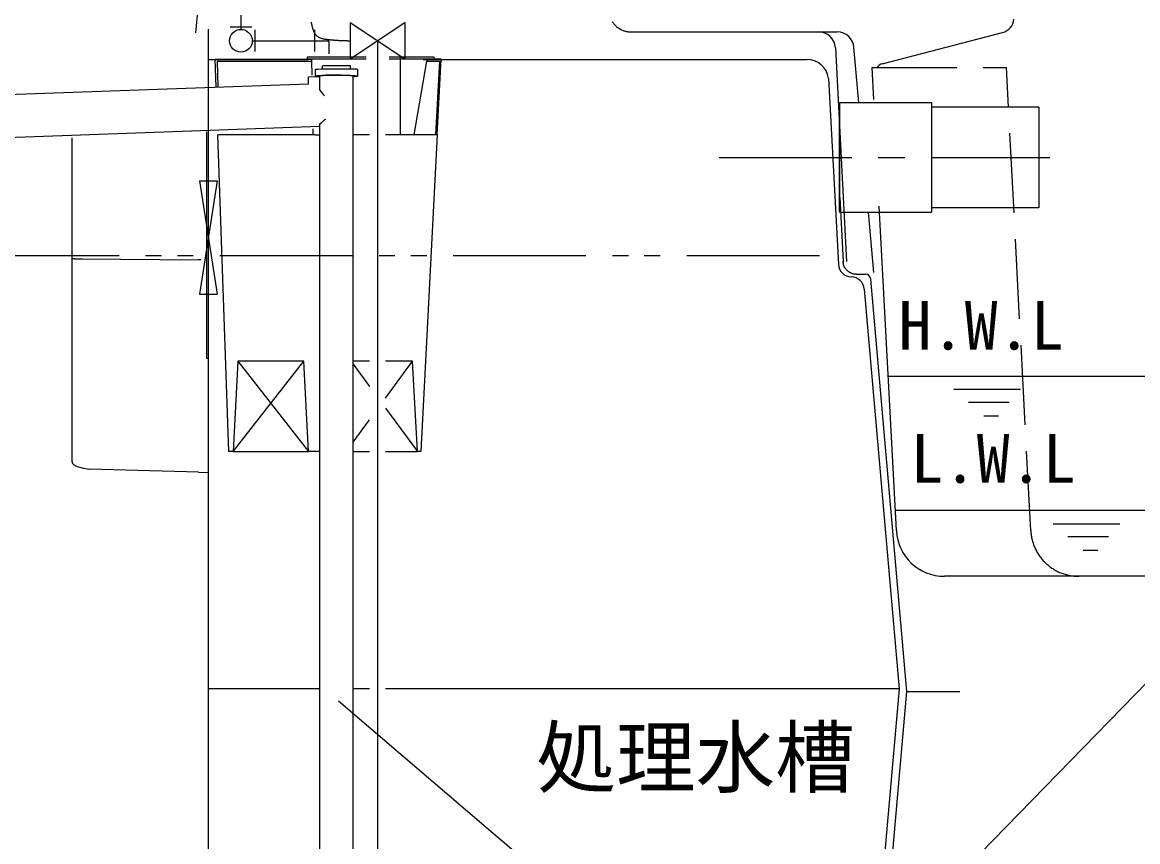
# Model space of a CAD drawing. Units: millimetres, scale not verified. Extents: x -9124 to 8194, y -6791 to 5298.
# Drawn here: x -4469 to -3207, y -3219 to -2293 of the extents above; entities that cross this region are included whole.
import ezdxf
from ezdxf.enums import TextEntityAlignment as Align

# ---------------------------------------------------------------- set-up
doc = ezdxf.new("R2010")
doc.units = ezdxf.units.MM
doc.header["$LTSCALE"] = 30
for name, pattern in [('CHAIN1', [8, 5, -1, 1, -1]), ('DASHED3', [4, 3, -1]), ('DOUBLE_CHAIN1', [8.8, 5, -1, 0.6, -0.6, 0.6, -1])]:
    doc.linetypes.add(name, pattern=pattern)
doc.layers.add('0-2_SEISAKU', color=3, linetype='Continuous', lineweight=25)
doc.styles.add('MS Gothic', font='')
doc.styles.get('MS Gothic').set_extended_font_data('MS Gothic')

msp = doc.modelspace()

# ---------------------------------------------------------------- linework, layer by layer
at = {"layer": '0-2_SEISAKU'}
for p, q in [((-4270.39, -2276.65), (-4273.08, -2304.33)), ((-4221.57, -2271.86), (-4221.57, -2300.56)), ((-4098, -2292.88), (-4098, -2333.84)), ((-4098, -2333.84), (-4036.13, -2292.88)), ((-4098, -2292.88), (-4036.13, -2333.84)), ((-4036.13, -2292.88), (-4036.13, -2333.84)), ((-4258.57, -2300.36), (-4258.57, -3713.95)), ((-4233.83, -2297.57), (-4209.3, -2297.57)), ((-4205.77, -2301.1), (-4205.77, -2325.63)), ((-4137.86, -2325.63), (-4137.86, -2301.1)), ((-3779.91, -2303.36), (-3547.23, -2303.36)), ((-3496.38, -2339.32), (-3360.27, -2303.97)), ((-4208.77, -2313.36), (-4122.07, -2313.36)), ((-4122.07, -2313.36), (-4122.07, -2328.03)), ((-4067.07, -2313.36), (-4067.07, -3475.27)), ((-3522.82, -2383.36), (-3528.3, -2320.71)), ((-4146.73, -2332.01), (-4146.73, -2334.01)), ((-4080.07, -2332.01), (-4146.73, -2332.01)), ((-4067.07, -2332.01), (-4067.09, -2332.01)), ((-4040.92, -2332.01), (-4054.07, -2332.01)), ((-4041.42, -2332.01), (-4041.42, -2419.79)), ((-4003.02, -2332.01), (-4040.92, -2332.01)), ((-4002.92, -2334.01), (-4003.02, -2332.01)), ((-3549.27, -2321.37), (-3540.42, -2490.34)), ((-4258.57, -2334.46), (-4145.87, -2334.46)), ((-4249.62, -2365.66), (-4250.71, -2334.29)), ((-4250.71, -2334.29), (-4143.34, -2334.29)), ((-4248.63, -2336.51), (-4247.62, -2365.57)), ((-4248.63, -2336.51), (-4141.26, -2336.51)), ((-4080.07, -2334.01), (-4146.73, -2334.01)), ((-4143.34, -2334.29), (-4141.3, -2334.29)), ((-4141.26, -2336.51), (-4141.3, -2334.29)), ((-4080.07, -2334.29), (-4141.3, -2334.29)), ((-4140.99, -2352.36), (-4141.26, -2336.51)), ((-4137.57, -2346.02), (-4137.57, -2353.39)), ((-4129.57, -2341.99), (-4129.57, -2345.65)), ((-4097.57, -2345.48), (-4097.57, -2341.99)), ((-4089.61, -2346.04), (-4089.61, -2353.46)), ((-4067.07, -2334.01), (-4067.09, -2334.01)), ((-4067.07, -2334.29), (-4067.09, -2334.29)), ((-4002.92, -2334.01), (-4054.07, -2334.01)), ((-4010.97, -2334.29), (-4054.07, -2334.29)), ((-4025.62, -2419.79), (-4011.35, -2336.51)), ((-4015.54, -2334.46), (-3581.71, -2334.46)), ((-4010.97, -2334.29), (-4011.35, -2336.51)), ((-4011.35, -2336.51), (-3997.14, -2336.51)), ((-4010.97, -2334.29), (-4008.94, -2334.29)), ((-3995.02, -2334.29), (-4008.94, -2334.29)), ((-3997.14, -2336.51), (-4001.5, -2419.79)), ((-3999.5, -2419.79), (-3995.02, -2334.29)), ((-3507.82, -2343.56), (-3502, -2343.56)), ((-3505.92, -2379.86), (-3507.82, -2343.56)), ((-4145.05, -2354), (-4132.57, -2353.9)), ((-4145.05, -2362.3), (-4145.05, -2354)), ((-4132.57, -2352.8), (-4132.57, -2368.98)), ((-4123.51, -2352.47), (-4125.08, -2352.39)), ((-4108.05, -2352.26), (-4109.15, -2352.35)), ((-4094.57, -3548.26), (-4094.57, -2352.8)), ((-4089.57, -2353.39), (-4089.57, -2353.3)), ((-3556.97, -2355.88), (-3545.94, -2566.26)), ((-4145.05, -2362.3), (-4803.62, -2386)), ((-3544.49, -2383.36), (-3544.49, -2507.36)), ((-3544.49, -2504.86), (-3544.49, -2385.86)), ((-3319.29, -2388.36), (-3440.49, -2388.36)), ((-3319.29, -2388.36), (-3319.29, -2502.36)), ((-4131.73, -2406.94), (-4131.52, -2406.76)), ((-4900.2, -2437.51), (-4256.68, -2414.35)), ((-4256.68, -2414.35), (-4132.57, -2409.88)), ((-4137.71, -2419.79), (-4247.73, -2419.79)), ((-4139.81, -2419.79), (-4139.93, -2412.97)), ((-4137.71, -2419.79), (-4132.57, -2419.79)), ((-4076.09, -2419.79), (-4094.57, -2419.79)), ((-3999.5, -2419.79), (-4058.09, -2419.79)), ((-3999.5, -2419.79), (-4018.26, -2777.79)), ((-4268.57, -2471.87), (-4248.57, -2471.87)), ((-4268.57, -2471.87), (-4248.57, -2599.87)), ((-4248.57, -2471.87), (-4268.57, -2599.87)), ((-3544.41, -2490.55), (-3540.61, -2563.15)), ((-3540.42, -2490.34), (-3536.61, -2562.94)), ((-3544.49, -2507.36), (-3440.49, -2507.36)), ((-3506, -2575.57), (-3511.97, -2507.36)), ((-3480.37, -2867.42), (-3499.61, -2500.36)), ((-3319.29, -2502.36), (-3440.49, -2502.36)), ((-4412.57, -2785.01), (-4412.57, -2560.02)), ((-4409.75, -2560.02), (-4401.33, -2560.08)), ((-4401.31, -2560.08), (-4269.49, -2561)), ((-4266.57, -2561), (-4269.49, -2561)), ((-3540.61, -2563.15), (-3540.56, -2564)), ((-3525.63, -2577.36), (-3515.36, -2577.36)), ((-3468.57, -3049.36), (-3509.38, -2582.84)), ((-3516.66, -2594.16), (-3477.01, -3046.42)), ((-4268.57, -2599.87), (-4248.57, -2599.87)), ((-4230.4, -2777.79), (-4150.46, -2675.79)), ((-4225.05, -2675.79), (-4145.11, -2777.79)), ((-4076.06, -2675.79), (-4094.57, -2675.79)), ((-4094.57, -2679.06), (-4076.06, -2704.26)), ((-4058.09, -2717.58), (-4027.4, -2675.79)), ((-3489.53, -2692.56), (-2873.1, -2692.56)), ((-3415.38, -2707.56), (-3340.01, -2707.56)), ((-3352.88, -2722.56), (-3398.84, -2722.56)), ((-4058.09, -2728.74), (-4022.06, -2777.79)), ((-4094.57, -2767.25), (-4076.06, -2742.05)), ((-3381.37, -2737.56), (-3364.83, -2737.56)), ((-4412.57, -2789.44), (-4412.57, -2785.01)), ((-4230.4, -2777.79), (-4145.11, -2777.79)), ((-4094.57, -2777.79), (-4076.06, -2777.79)), ((-4058.09, -2777.79), (-4022.06, -2777.79)), ((-4409.81, -2793.3), (-4406.65, -2794.69)), ((-4406.65, -2794.69), (-4399.77, -2796.74)), ((-4399.77, -2796.74), (-4393.07, -2798.01)), ((-4269.49, -2801.25), (-4393.07, -2798.01)), ((-4269.49, -2801.25), (-4258.57, -2801.53)), ((-2936.56, -2844.56), (-3481.57, -2844.56)), ((-3303.02, -2859.56), (-3227.64, -2859.56)), ((-3240.51, -2874.56), (-3286.47, -2874.56)), ((-3269.01, -2889.56), (-3252.46, -2889.56)), ((-3033.64, -2919.06), (-3425.94, -2919.06)), ((-4258.57, -3046.06), (-4132.57, -3046.06)), ((-4094.57, -3046.06), (-4076.06, -3046.06)), ((-4058.09, -3046.06), (-3477.04, -3046.06)), ((-3477.01, -3046.42), (-3517.89, -3504.65)), ((-3511, -3534.34), (-3468.57, -3049.36)), ((-3468.57, -3049.36), (-3408.57, -3049.36))]:
    msp.add_line(p, q, dxfattribs=at)
at = {"layer": '0-2_SEISAKU', "linetype": 'DASHED3'}
for p in [(-3502, -2343.56), (-3328.38, -2867.42)]:
    msp.add_line(p, (-3355.83, -2343.56), dxfattribs=at)
at = {"layer": '0-2_SEISAKU', "linetype": 'CHAIN1'}
msp.add_line((-3680.74, -2445.36), (-3306.95, -2445.36), dxfattribs=at)
at = {"layer": '0-2_SEISAKU', "linetype": 'DOUBLE_CHAIN1'}
msp.add_line((-5829.45, -2556.36), (-3540.96, -2556.36), dxfattribs=at)
at = {"layer": '0-2_SEISAKU'}
for points in [[(-4142.47, -2291.85), (-4142.29, -2292.55), (-4142.12, -2293.24), (-4141.95, -2293.94), (-4141.78, -2294.64), (-4141.6, -2295.33), (-4141.43, -2296.02), (-4141.26, -2296.7), (-4141.08, -2297.38), (-4140.9, -2298.05), (-4140.72, -2298.71), (-4140.52, -2299.36)], [(-3801.6, -2291.96), (-3801.07, -2292.65), (-3800.41, -2293.46), (-3799.7, -2294.31), (-3798.99, -2295.14), (-3798.34, -2295.87), (-3798.05, -2296.19), (-3797.3, -2296.97), (-3796.69, -2297.49), (-3795.91, -2298.04), (-3795.19, -2298.53), (-3794.31, -2299.09), (-3793.36, -2299.68), (-3792.43, -2300.24), (-3791.59, -2300.73), (-3791.21, -2300.94), (-3790.22, -2301.46), (-3789.45, -2301.76), (-3788.59, -2302.02), (-3787.71, -2302.27), (-3786.66, -2302.53), (-3785.57, -2302.78), (-3784.58, -2303), (-3783.95, -2303.13), (-3782.79, -2303.31)], [(-4140.52, -2299.36), (-4140.32, -2300.01), (-4140.12, -2300.64), (-4139.9, -2301.26), (-4139.67, -2301.88), (-4139.43, -2302.47), (-4139.18, -2303.06), (-4138.92, -2303.63), (-4138.64, -2304.18), (-4138.35, -2304.72), (-4138.04, -2305.24), (-4137.71, -2305.75), (-4137.36, -2306.23), (-4136.99, -2306.7), (-4136.6, -2307.15), (-4136.18, -2307.57), (-4135.74, -2307.97), (-4135.28, -2308.35), (-4134.8, -2308.7), (-4134.28, -2309.03), (-4133.75, -2309.33), (-4133.19, -2309.61), (-4132.6, -2309.87), (-4132, -2310.11), (-4131.38, -2310.33), (-4130.75, -2310.53), (-4130.1, -2310.71), (-4129.44, -2310.88), (-4128.76, -2311.03), (-4128.08, -2311.17), (-4127.39, -2311.3), (-4126.69, -2311.42), (-4125.99, -2311.53), (-4125.28, -2311.63), (-4124.57, -2311.72), (-4123.87, -2311.81), (-4123.16, -2311.89), (-4122.46, -2311.97), (-4121.76, -2312.05), (-4121.07, -2312.13)], [(-3782.79, -2303.31), (-3781.96, -2303.36), (-3781.92, -2303.36), (-3780.67, -2303.38), (-3779.91, -2303.36), (-3779.91, -2303.36)], [(-4121.07, -2312.13), (-4120.37, -2312.2), (-4119.68, -2312.27), (-4119, -2312.33), (-4118.31, -2312.39), (-4117.92, -2312.43), (-4117.54, -2312.46), (-4117.16, -2312.49), (-4116.77, -2312.52), (-4116.39, -2312.55), (-4116.01, -2312.58), (-4115.63, -2312.61), (-4115.25, -2312.64), (-4114.86, -2312.67), (-4114.49, -2312.69), (-4114.11, -2312.72), (-4113.73, -2312.74), (-4113.35, -2312.77), (-4112.97, -2312.79), (-4112.6, -2312.81), (-4112.22, -2312.84), (-4111.85, -2312.86), (-4111.47, -2312.88), (-4111.1, -2312.9), (-4110.72, -2312.92), (-4110.35, -2312.94), (-4109.97, -2312.96), (-4109.6, -2312.97), (-4109.23, -2312.99), (-4108.86, -2313.01), (-4108.49, -2313.03), (-4108.12, -2313.04), (-4107.74, -2313.06), (-4107.37, -2313.07), (-4107, -2313.09), (-4106.63, -2313.1), (-4106.27, -2313.12), (-4106.01, -2313.12), (-4105.75, -2313.13), (-4105.49, -2313.14)], [(-4105.49, -2313.14), (-4105.23, -2313.15), (-4104.97, -2313.16), (-4104.71, -2313.17), (-4104.45, -2313.18), (-4104.19, -2313.19), (-4103.93, -2313.2), (-4103.67, -2313.2), (-4103.41, -2313.21), (-4103.16, -2313.22), (-4102.9, -2313.23), (-4102.64, -2313.24), (-4102.38, -2313.24), (-4102.12, -2313.25), (-4101.87, -2313.26), (-4101.61, -2313.27), (-4101.35, -2313.27), (-4101.09, -2313.28), (-4100.83, -2313.29), (-4100.58, -2313.3), (-4100.32, -2313.3), (-4100.06, -2313.31), (-4099.8, -2313.32), (-4099.55, -2313.32), (-4099.29, -2313.33), (-4099.03, -2313.34), (-4098.77, -2313.34), (-4098.52, -2313.35), (-4098.26, -2313.36), (-4098, -2313.36)], [(-4132.57, -2354.16), (-4132.85, -2354.14), (-4134.45, -2354.01), (-4135.74, -2353.87), (-4136.69, -2353.73), (-4137.3, -2353.57), (-4137.56, -2353.42), (-4137.46, -2353.26), (-4137, -2353.11), (-4136.19, -2352.96), (-4135.04, -2352.82), (-4133.57, -2352.68), (-4131.81, -2352.56), (-4129.77, -2352.45), (-4127.48, -2352.35), (-4124.99, -2352.27), (-4122.33, -2352.2), (-4119.54, -2352.16), (-4116.66, -2352.13), (-4113.73, -2352.12), (-4110.8, -2352.12), (-4107.91, -2352.15), (-4105.11, -2352.2), (-4102.43, -2352.26), (-4099.92, -2352.34), (-4097.62, -2352.44), (-4095.55, -2352.55), (-4093.75, -2352.67), (-4092.24, -2352.8), (-4091.06, -2352.95), (-4089.61, -2353.2)], [(-4132.57, -2353.97), (-4133.76, -2353.85), (-4134.72, -2353.71), (-4135.33, -2353.56), (-4135.56, -2353.41), (-4135.43, -2353.26), (-4134.93, -2353.11), (-4134.07, -2352.96), (-4132.87, -2352.83), (-4131.34, -2352.7), (-4129.51, -2352.58), (-4127.41, -2352.48), (-4125.08, -2352.39)], [(-4108.05, -2352.26), (-4105.34, -2352.31), (-4102.77, -2352.37), (-4100.38, -2352.45), (-4098.21, -2352.55), (-4096.3, -2352.67), (-4094.68, -2352.79), (-4093.38, -2352.92), (-4092.42, -2353.07), (-4091.81, -2353.21), (-4091.57, -2353.36), (-4091.7, -2353.52), (-4092.2, -2353.66), (-4093.06, -2353.81), (-4094.27, -2353.95), (-4094.57, -2353.97)], [(-4089.62, -2353.3), (-4089.61, -2353.46), (-4089.95, -2353.61), (-4090.65, -2353.76), (-4091.69, -2353.91), (-4093.06, -2354.05), (-4094.57, -2354.16)], [(-4132.57, -2368.98), (-4128.26, -2374.43), (-4127.23, -2375.8)], [(-3544.49, -2383.36), (-3440.49, -2383.36), (-3440.49, -2507.36)], [(-4132.57, -2407.67), (-4131.3, -2406.56), (-4131.06, -2406.35), (-4130.8, -2406.13), (-4130.53, -2405.89), (-4130.23, -2405.64), (-4129.6, -2405.1), (-4128.91, -2404.51), (-4128.17, -2403.9), (-4127.38, -2403.26), (-4126.55, -2402.6), (-4125.67, -2401.91)], [(-4132.57, -2407.67), (-4132.57, -2421.81), (-4132.57, -3548.27)], [(-4260.57, -2416.27), (-4260.57, -2672.43), (-4258.57, -2672.43)], [(-4132.57, -2777.79), (-4145.11, -2777.79), (-4150.46, -2675.79), (-4225.05, -2675.79), (-4230.4, -2777.79), (-4235.22, -2777.79), (-4247.73, -2419.79)], [(-4409.75, -2560.02), (-4412.57, -2560.02), (-4412.57, -2423)], [(-3525.63, -2577.36), (-3525.84, -2577.36), (-3526.07, -2577.36), (-3527.07, -2577.32), (-3527.14, -2577.31), (-3528.07, -2577.2), (-3529.06, -2576.98), (-3529.83, -2576.79), (-3530.64, -2576.53), (-3531.6, -2576.13), (-3532.01, -2575.95), (-3532.55, -2575.69), (-3533.44, -2575.18), (-3533.79, -2574.98), (-3534.48, -2574.51), (-3535.29, -2573.85), (-3535.62, -2573.56), (-3536.06, -2573.16), (-3536.76, -2572.43), (-3537.04, -2572.13), (-3537.59, -2571.47), (-3538.17, -2570.6), (-3538.43, -2570.21), (-3538.74, -2569.68), (-3539.2, -2568.77), (-3539.33, -2568.51), (-3539.61, -2567.85), (-3539.94, -2566.89), (-3540.1, -2566.38), (-3540.31, -2565.56), (-3540.48, -2564.53), (-3540.52, -2564.2), (-3540.58, -2563.67), (-3540.61, -2563.15)], [(-4018.26, -2777.79), (-4022.06, -2777.79), (-4027.4, -2675.79), (-4058.09, -2675.79)], [(-4412.57, -2789.44), (-4412.52, -2789.9), (-4412.48, -2790.19), (-4412.41, -2790.48), (-4412.32, -2790.77), (-4412.2, -2791.05), (-4412.06, -2791.32), (-4411.89, -2791.58), (-4411.71, -2791.82), (-4411.51, -2792.05), (-4411.3, -2792.26), (-4411.07, -2792.46), (-4410.83, -2792.65), (-4410.58, -2792.82), (-4410.33, -2792.99), (-4409.81, -2793.3)], [(-3487.13, -3262.06), (-3414.36, -3262.06), (-3079.73, -2919.06)]]:
    msp.add_lwpolyline(points, dxfattribs=at)
at = {"layer": '0-2_SEISAKU', "color": 4}
msp.add_lwpolyline([(-2783.46, -3645.74), (-3427.17, -3645.74), (-4111.39, -3060.39)], dxfattribs=at)
at = {"layer": '0-2_SEISAKU'}
msp.add_circle((-4221.57, -2313.36), 12.8, dxfattribs=at)
for centre, radius, start, end in [((-3364.07, -2287.61), 16.8, 283.05229, 355.83804), ((-3568.25, -2322.36), 19, 3, 90), ((-3547.23, -2322.36), 19, 5, 90), ((-3581.71, -2359.46), 25, 8.24487, 90), ((-3494.07, -2348.23), 9.2, 104.5603, 149.53485), ((-4113.55, -2703.16), 350.84, 89.28106, 91.62678), ((-3545.49, -2385.86), 1, 0, 90), ((-3545.49, -2504.86), 1, 270, 0), ((-3530.96, -2565.47), 15, 183, 268.77247), ((-3531.61, -2595.46), 15, 5, 88.77247), ((-3515.36, -2583.36), 6, 5, 90), ((-3425.94, -2864.56), 54.5, 183, 270)]:
    msp.add_arc(centre, radius, start, end, dxfattribs=at)
at = {"layer": '0-2_SEISAKU', "linetype": 'DASHED3'}
msp.add_arc((-3273.95, -2864.56), 54.5, 183, 270, dxfattribs=at)
at = {"layer": '0-2_SEISAKU'}
for centre, major_axis, ratio, start_param, end_param in [((-4113.57, -2345.9), (24, 0.12), 0.018432, 6.2259774, 9.424778), ((-4113.57, -2341.9), (16, 0.08), 0.018432, 0.1485414, 3.1415927), ((-4113.57, -2341.9), (16, -0.08), 0.087404, 6.2831853, 6.4322768)]:
    msp.add_ellipse(centre, major_axis=major_axis, ratio=ratio, start_param=start_param, end_param=end_param, dxfattribs=at)

# ---------------------------------------------------------------- texts
at = {"layer": '0-2_SEISAKU', "color": 4, "style": 'MS Gothic'}
for s, height, p in [('H.W.L', 54.99, (-3477.95, -2679.06)), ('L.W.L', 54.99, (-3464.38, -2829.77)), ('処理水槽', 65.98, (-3887.42, -3176.53))]:
    msp.add_text(s, height=height, dxfattribs=at).set_placement(p, align=Align.BOTTOM_LEFT)

doc.saveas('drawing.dxf')
